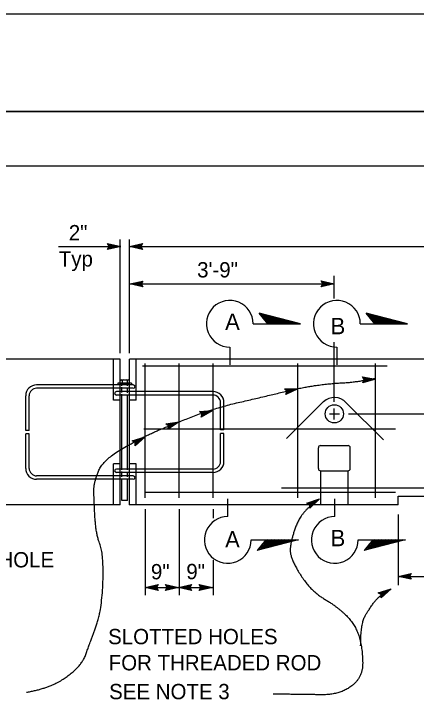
# Model space of a CAD drawing. Extents: x -894 to 866, y -476 to 714.
# Drawn here: x -672.2 to -488.2, y 395.4 to 713.6 of the extents above; entities that cross this region are included whole.
import ezdxf

# ---------------------------------------------------------------- set-up
doc = ezdxf.new("R2010")
doc.units = 0
for name, color, linetype in [('10 Sheet Format', 7, 'Continuous'), ('22 Misc Cnst Det', 7, 'Continuous'), ('56 Stage 3 Anno', 7, 'Continuous'), ('57 Undefined', 7, 'Continuous'), ('60 Nongeo Data', 7, 'Continuous')]:
    doc.layers.add(name, color=color, linetype=linetype)

msp = doc.modelspace()

# ---------------------------------------------------------------- linework, layer by layer
at = {"layer": '10 Sheet Format'}
for p, q in [((-863.46, 668.96), (836.55, 668.96)), ((-813.45, 643.96), (811.55, 643.96))]:
    msp.add_line(p, q, dxfattribs=at)
for points in [[(-894.04, 713.56), (865.96, 713.56), (865.96, -476.44), (-894.04, -476.44)], [(-863.46, -431.04), (836.55, -431.04), (836.55, 668.96), (-863.46, 668.96)]]:
    msp.add_lwpolyline(points, close=True, dxfattribs=at)
at = {"layer": '22 Misc Cnst Det'}
for p, q in [((-541.04, 571.77), (-559.94, 576.59)), ((-556.03, 571.77), (-559.94, 576.59)), ((-542.59, 571.77), (-559.53, 576.09)), ((-492.07, 571.77), (-510.97, 576.59)), ((-507.06, 571.77), (-510.97, 576.59)), ((-493.62, 571.77), (-510.56, 576.09)), ((-544.14, 571.77), (-559.13, 575.59)), ((-545.7, 571.77), (-558.72, 575.09)), ((-547.25, 571.77), (-558.32, 574.59)), ((-548.81, 571.77), (-557.91, 574.09)), ((-550.36, 571.77), (-557.51, 573.59)), ((-551.92, 571.77), (-557.11, 573.09)), ((-495.17, 571.77), (-510.16, 575.59)), ((-496.73, 571.77), (-509.75, 575.09)), ((-498.28, 571.77), (-509.35, 574.59)), ((-499.84, 571.77), (-508.94, 574.09)), ((-501.39, 571.77), (-508.54, 573.59)), ((-502.95, 571.77), (-508.13, 573.09)), ((-562.69, 571.77), (-541.04, 571.77)), ((-553.47, 571.77), (-556.7, 572.59)), ((-555.03, 571.77), (-556.3, 572.09)), ((-513.72, 571.77), (-492.07, 571.77)), ((-504.5, 571.77), (-507.73, 572.59)), ((-506.05, 571.77), (-507.32, 572.09)), ((-573.38, 561.08), (-573.38, 552.95)), ((-524.41, 561.08), (-524.41, 552.95)), ((-574.32, 483.52), (-574.32, 491.65)), ((-525.35, 483.52), (-525.35, 491.65)), ((-563.63, 472.83), (-541.98, 472.83)), ((-541.98, 472.83), (-560.88, 468.01)), ((-556.98, 472.83), (-560.88, 468.01)), ((-543.53, 472.83), (-560.47, 468.51)), ((-545.09, 472.83), (-560.07, 469.01)), ((-546.64, 472.83), (-559.67, 469.51)), ((-548.19, 472.83), (-559.26, 470.01)), ((-549.75, 472.83), (-558.86, 470.51)), ((-551.3, 472.83), (-558.45, 471.01)), ((-552.86, 472.83), (-558.05, 471.51)), ((-554.41, 472.83), (-557.64, 472.01)), ((-555.97, 472.83), (-557.24, 472.51)), ((-514.66, 472.83), (-493.01, 472.83)), ((-493.01, 472.83), (-511.91, 468.01)), ((-508, 472.83), (-511.91, 468.01)), ((-494.56, 472.83), (-511.5, 468.51)), ((-496.11, 472.83), (-511.1, 469.01)), ((-497.67, 472.83), (-510.69, 469.51)), ((-499.22, 472.83), (-510.29, 470.01)), ((-500.78, 472.83), (-509.88, 470.51)), ((-502.33, 472.83), (-509.48, 471.01)), ((-503.89, 472.83), (-509.08, 471.51)), ((-505.44, 472.83), (-508.67, 472.01)), ((-507, 472.83), (-508.27, 472.51))]:
    msp.add_line(p, q, dxfattribs=at)
for centre, start, end in [((-573.38, 571.77), 0, 270.0005), ((-524.4, 571.77), 0, 270.0005), ((-574.32, 472.83), 89.9995, 360), ((-525.35, 472.83), 89.9995, 360)]:
    msp.add_arc(centre, 10.69, start, end, dxfattribs=at)
at = {"layer": '56 Stage 3 Anno'}
for p, q in [((-628.48, 607.11), (-629.28, 608.45)), ((-629.28, 608.45), (-629.28, 608.45)), ((-629.28, 608.45), (-623.28, 607.11)), ((-629.06, 608.1), (-624.66, 607.12)), ((-628.82, 607.74), (-626.04, 607.12)), ((-623.51, 558.26), (-623.51, 610.31)), ((-619.35, 558.26), (-619.35, 610.31)), ((-619.34, 607.11), (-613.34, 608.44)), ((-617.95, 607.12), (-613.58, 608.09)), ((-616.58, 607.11), (-613.75, 607.74)), ((-613.34, 608.44), (-614.14, 607.11)), ((-613.34, 608.44), (-613.34, 608.44)), ((-651.82, 607.11), (-623.28, 607.11)), ((-623.28, 607.11), (-629.28, 605.78)), ((-629.28, 605.78), (-628.48, 607.11)), ((-629.28, 605.78), (-629.28, 605.78)), ((-624.67, 607.11), (-629.04, 606.14)), ((-626.04, 607.12), (-628.86, 606.49)), ((-628.65, 607.39), (-627.42, 607.12)), ((-627.42, 607.12), (-628.63, 606.85)), ((-623.28, 607.11), (-623.28, 607.11)), ((-619.34, 607.11), (-123.52, 607.11)), ((-613.34, 605.77), (-619.34, 607.11)), ((-619.34, 607.11), (-619.34, 607.11)), ((-613.56, 606.13), (-617.96, 607.11)), ((-613.79, 606.49), (-616.58, 607.11)), ((-615.2, 607.11), (-613.99, 607.38)), ((-613.97, 606.84), (-615.2, 607.11)), ((-614.14, 607.11), (-613.34, 605.77)), ((-613.34, 605.77), (-613.34, 605.77)), ((-525.6, 583.27), (-525.6, 593.69)), ((-619.12, 589.99), (-613.12, 591.32)), ((-619.12, 589.99), (-525.58, 589.99)), ((-613.12, 588.65), (-619.12, 589.99)), ((-619.12, 589.99), (-619.12, 589.99)), ((-613.33, 589.01), (-617.74, 589.99)), ((-617.73, 590), (-613.35, 590.96)), ((-616.35, 589.99), (-613.53, 590.62)), ((-613.57, 589.37), (-616.35, 589.99)), ((-614.97, 589.99), (-613.76, 590.26)), ((-613.74, 589.71), (-614.97, 589.99)), ((-613.12, 591.32), (-613.92, 589.99)), ((-613.92, 589.99), (-613.12, 588.65)), ((-613.12, 591.32), (-613.12, 591.32)), ((-613.12, 588.65), (-613.12, 588.65)), ((-530.78, 589.99), (-531.58, 591.33)), ((-531.58, 591.33), (-531.58, 591.33)), ((-531.58, 591.33), (-525.58, 589.99)), ((-525.58, 589.99), (-531.58, 588.66)), ((-531.58, 588.66), (-530.78, 589.99)), ((-531.58, 588.66), (-531.58, 588.66)), ((-531.36, 590.98), (-526.96, 589.99)), ((-526.97, 589.99), (-531.34, 589.02)), ((-528.34, 589.99), (-531.17, 589.37)), ((-531.13, 590.62), (-528.34, 589.99)), ((-530.95, 590.27), (-529.72, 589.99)), ((-529.72, 589.99), (-530.93, 589.73)), ((-525.58, 589.99), (-525.58, 589.99)), ((-525.6, 536.03), (-525.6, 563.36)), ((-511.88, 546.12), (-512.75, 547.42)), ((-512.75, 547.42), (-512.75, 547.42)), ((-512.75, 547.42), (-506.68, 546.41)), ((-506.68, 546.41), (-512.6, 544.75)), ((-512.6, 544.75), (-511.88, 546.12)), ((-512.6, 544.75), (-512.6, 544.75)), ((-512.51, 547.07), (-508.06, 546.33)), ((-508.07, 546.33), (-512.39, 545.12)), ((-512.26, 546.73), (-509.44, 546.26)), ((-509.44, 546.26), (-512.23, 545.48)), ((-512.06, 546.39), (-510.82, 546.18)), ((-510.82, 546.18), (-512.01, 545.85)), ((-506.68, 546.41), (-506.68, 546.41)), ((-547.32, 540.85), (-548.39, 541.98)), ((-548.39, 541.98), (-548.39, 541.98)), ((-548.39, 541.98), (-542.24, 541.98)), ((-548.1, 541.68), (-543.59, 541.68)), ((-542.24, 541.98), (-547.81, 539.38)), ((-547.8, 541.38), (-544.94, 541.38)), ((-543.6, 541.67), (-547.66, 539.78)), ((-544.94, 541.38), (-547.56, 540.16)), ((-547.55, 541.08), (-546.29, 541.08)), ((-546.29, 541.08), (-547.41, 540.56)), ((-542.24, 541.98), (-542.24, 541.98)), ((-547.81, 539.38), (-547.32, 540.85)), ((-547.81, 539.38), (-547.81, 539.38)), ((-587.24, 531.58), (-581.11, 532)), ((-586.09, 530.52), (-587.24, 531.58)), ((-587.24, 531.58), (-587.24, 531.58)), ((-586.93, 531.3), (-582.43, 531.61)), ((-581.11, 532), (-586.48, 529.02)), ((-582.44, 531.61), (-586.36, 529.43)), ((-581.11, 532), (-581.11, 532)), ((-586.61, 531.02), (-583.76, 531.22)), ((-586.48, 529.02), (-586.09, 530.52)), ((-586.48, 529.02), (-586.48, 529.02)), ((-586.34, 530.74), (-585.08, 530.83)), ((-583.76, 531.22), (-586.29, 529.82)), ((-585.08, 530.83), (-586.16, 530.23)), ((-519.09, 530.52), (-449.73, 530.52)), ((-602.65, 525.96), (-596.58, 526.92)), ((-601.41, 525.01), (-602.65, 525.96)), ((-602.65, 525.96), (-602.65, 525.96)), ((-602.32, 525.71), (-597.86, 526.41)), ((-601.97, 525.46), (-599.15, 525.9)), ((-601.68, 525.2), (-600.43, 525.4)), ((-596.58, 526.92), (-601.67, 523.48)), ((-601.67, 523.48), (-601.41, 525.01)), ((-597.87, 526.4), (-601.58, 523.9)), ((-599.15, 525.9), (-601.54, 524.28)), ((-600.43, 525.4), (-601.46, 524.7)), ((-596.58, 526.92), (-596.58, 526.92)), ((-601.67, 523.48), (-601.67, 523.48)), ((-618.01, 518.24), (-612.12, 520)), ((-617.64, 518.04), (-613.32, 519.33)), ((-617.26, 517.84), (-614.53, 518.65)), ((-612.12, 520), (-616.7, 515.91)), ((-614.53, 518.65), (-616.69, 516.73)), ((-613.33, 519.32), (-616.67, 516.34)), ((-612.12, 520), (-612.12, 520)), ((-616.65, 517.46), (-618.01, 518.24)), ((-618.01, 518.24), (-618.01, 518.24)), ((-616.94, 517.62), (-615.73, 517.98)), ((-616.7, 515.91), (-616.65, 517.46)), ((-616.7, 515.91), (-616.7, 515.91)), ((-615.73, 517.98), (-616.66, 517.16)), ((-538.21, 489.68), (-532.4, 491.69)), ((-537.84, 489.49), (-533.57, 490.96)), ((-537.45, 489.31), (-534.75, 490.24)), ((-534.75, 490.24), (-536.83, 488.22)), ((-532.4, 491.69), (-536.81, 487.41)), ((-533.58, 490.95), (-536.79, 487.83)), ((-532.4, 491.69), (-532.4, 491.69)), ((-612.1, 486.96), (-612.1, 447.61)), ((-596.6, 486.96), (-596.6, 447.61)), ((-581.06, 486.96), (-581.06, 482.78)), ((-536.82, 488.96), (-538.21, 489.68)), ((-538.21, 489.68), (-538.21, 489.68)), ((-537.12, 489.1), (-535.93, 489.51)), ((-536.81, 487.41), (-536.82, 488.96)), ((-535.93, 489.51), (-536.81, 488.65)), ((-536.81, 487.41), (-536.81, 487.41)), ((-496.43, 484.49), (-496.43, 452.18)), ((-581.06, 463.57), (-581.06, 447.61)), ((-496.43, 456.14), (-490.43, 457.47)), ((-496.43, 456.14), (-446.43, 456.14)), ((-490.43, 454.8), (-496.43, 456.14)), ((-496.43, 456.14), (-496.43, 456.14)), ((-490.65, 455.16), (-495.05, 456.14)), ((-495.04, 456.14), (-490.67, 457.11)), ((-493.67, 456.14), (-490.84, 456.76)), ((-490.88, 455.52), (-493.67, 456.14)), ((-492.29, 456.14), (-491.08, 456.4)), ((-491.06, 455.86), (-492.29, 456.14)), ((-490.43, 457.47), (-491.23, 456.14)), ((-491.23, 456.14), (-490.43, 454.8)), ((-490.43, 457.47), (-490.43, 457.47)), ((-612.17, 451.06), (-606.17, 452.39)), ((-610.78, 451.07), (-606.41, 452.03)), ((-606.17, 452.39), (-606.97, 451.06)), ((-606.17, 452.39), (-606.17, 452.39)), ((-602.09, 451.06), (-602.89, 452.4)), ((-602.89, 452.4), (-602.89, 452.4)), ((-602.89, 452.4), (-596.89, 451.06)), ((-602.67, 452.05), (-598.27, 451.06)), ((-596.89, 451.06), (-590.89, 452.39)), ((-595.5, 451.07), (-591.12, 452.03)), ((-590.89, 452.39), (-591.69, 451.06)), ((-590.89, 452.39), (-590.89, 452.39)), ((-586.58, 451.06), (-587.38, 452.4)), ((-587.38, 452.4), (-587.38, 452.4)), ((-587.38, 452.4), (-581.38, 451.06)), ((-587.16, 452.05), (-582.76, 451.06)), ((-490.43, 454.8), (-490.43, 454.8)), ((-606.17, 449.72), (-612.17, 451.06)), ((-612.17, 451.06), (-612.17, 451.06)), ((-612.1, 451.06), (-596.89, 451.06)), ((-606.39, 450.08), (-610.79, 451.06)), ((-609.41, 451.06), (-606.58, 451.69)), ((-606.62, 450.44), (-609.41, 451.06)), ((-608.03, 451.06), (-606.82, 451.33)), ((-606.8, 450.79), (-608.03, 451.06)), ((-606.97, 451.06), (-606.17, 449.72)), ((-606.17, 449.72), (-606.17, 449.72)), ((-596.89, 451.06), (-602.89, 449.73)), ((-602.89, 449.73), (-602.09, 451.06)), ((-602.89, 449.73), (-602.89, 449.73)), ((-598.28, 451.06), (-602.65, 450.09)), ((-599.65, 451.06), (-602.48, 450.44)), ((-602.44, 451.69), (-599.65, 451.06)), ((-602.26, 451.34), (-601.03, 451.07)), ((-601.03, 451.07), (-602.24, 450.8)), ((-596.89, 451.06), (-581.06, 451.06)), ((-596.89, 451.06), (-596.89, 451.06)), ((-590.89, 449.72), (-596.89, 451.06)), ((-596.89, 451.06), (-596.89, 451.06)), ((-591.11, 450.08), (-595.51, 451.06)), ((-594.13, 451.06), (-591.3, 451.69)), ((-591.34, 450.44), (-594.13, 451.06)), ((-592.75, 451.06), (-591.54, 451.33)), ((-591.52, 450.79), (-592.75, 451.06)), ((-591.69, 451.06), (-590.89, 449.72)), ((-590.89, 449.72), (-590.89, 449.72)), ((-581.38, 451.06), (-587.38, 449.73)), ((-587.38, 449.73), (-586.58, 451.06)), ((-587.38, 449.73), (-587.38, 449.73)), ((-582.77, 451.06), (-587.14, 450.09)), ((-584.14, 451.06), (-586.96, 450.44)), ((-586.92, 451.69), (-584.14, 451.06)), ((-586.75, 451.34), (-585.52, 451.07)), ((-585.52, 451.07), (-586.73, 450.8)), ((-581.38, 451.06), (-581.38, 451.06)), ((-505.52, 448.66), (-499.62, 450.4)), ((-504.17, 447.88), (-505.52, 448.66)), ((-505.52, 448.66), (-505.52, 448.66)), ((-505.16, 448.46), (-500.83, 449.73)), ((-504.78, 448.26), (-502.04, 449.06)), ((-499.62, 450.4), (-504.22, 446.33)), ((-502.04, 449.06), (-504.2, 447.15)), ((-500.84, 449.73), (-504.19, 446.76)), ((-499.62, 450.4), (-499.62, 450.4)), ((-504.46, 448.04), (-503.25, 448.39)), ((-504.22, 446.33), (-504.17, 447.88)), ((-504.22, 446.33), (-504.22, 446.33)), ((-503.25, 448.39), (-504.17, 447.57))]:
    msp.add_line(p, q, dxfattribs=at)
for points in [[(-666.45, 403.1), (-655.4, 404.94), (-641.12, 415.08), (-637.43, 425.67), (-631.91, 440.41), (-630.99, 466.2), (-634.67, 475.42), (-635.59, 492.46), (-635.59, 498.91), (-631.45, 509.5), (-613.02, 520.1), (-598.74, 526.08), (-579.4, 533.45), (-559.13, 538.06), (-540.25, 542.66), (-526.89, 544.51), (-515.84, 544.97), (-507.08, 546.81)], [(-532.88, 491.08), (-540.71, 486.01), (-545.77, 471.73), (-545.77, 464.36), (-536.56, 449.62), (-524.13, 442.25), (-515.84, 433.96), (-512.61, 422.91), (-512.61, 409.55), (-523.67, 401.72), (-540.71, 402.18), (-553.6, 402.18)], [(-513.53, 424.29), (-513.53, 434.88), (-508.93, 442.25), (-505.7, 446.4), (-502.94, 448.24), (-500.18, 450.08)]]:
    msp.add_open_spline(points, degree=2, dxfattribs=at)
at = {"layer": '60 Nongeo Data'}
for p, q in [((-623.51, 555.52), (-743.28, 555.52)), ((-626.64, 536.77), (-626.64, 555.52)), ((-623.51, 488.86), (-623.51, 555.52)), ((-619.35, 488.86), (-619.35, 555.52)), ((-456.23, 555.52), (-619.35, 555.52)), ((-616.22, 536.77), (-616.22, 555.52)), ((-613.4, 552.52), (-501.38, 552.52)), ((-612.1, 492.05), (-612.1, 553.5)), ((-596.6, 492.05), (-596.6, 553.5)), ((-581.06, 492.05), (-581.06, 553.5)), ((-542.25, 492.05), (-542.25, 553.5)), ((-506.68, 492.05), (-506.68, 553.5)), ((-623.51, 544.58), (-624.55, 544.58)), ((-624.55, 544.58), (-624.55, 543.8)), ((-623.53, 544.59), (-623.53, 545.68)), ((-623.53, 544.59), (-619.3, 544.59)), ((-619.35, 544.58), (-623.51, 544.58)), ((-623.09, 546.1), (-619.75, 546.1)), ((-622.63, 545.65), (-622.63, 544.59)), ((-620.21, 544.59), (-620.21, 545.72)), ((-618.3, 544.58), (-619.35, 544.58)), ((-619.3, 544.59), (-619.3, 545.66)), ((-618.3, 544.58), (-618.3, 543.8)), ((-623.52, 543.8), (-661.76, 543.8)), ((-623.55, 542.24), (-661.76, 542.24)), ((-619.35, 542.24), (-623.55, 542.24)), ((-619.32, 543.8), (-623.52, 543.8)), ((-622.73, 543.31), (-622.73, 543.8)), ((-622.73, 542.29), (-622.73, 542.7)), ((-622.73, 540.68), (-622.73, 542.26)), ((-620.13, 543.29), (-620.13, 543.8)), ((-620.13, 542.23), (-620.13, 542.63)), ((-620.13, 540.67), (-620.13, 542.23)), ((-617.54, 542.24), (-619.35, 542.24)), ((-617.54, 543.8), (-619.32, 543.8)), ((-666.75, 522.92), (-666.75, 538.8)), ((-665.2, 522.92), (-665.2, 538.8)), ((-623.49, 540.68), (-625.31, 540.68)), ((-623.51, 539.12), (-625.31, 539.12)), ((-619.33, 539.12), (-623.49, 539.12)), ((-619.33, 540.68), (-623.47, 540.68)), ((-622.73, 540.27), (-622.73, 540.68)), ((-622.73, 539.15), (-622.73, 539.48)), ((-622.73, 505.27), (-622.73, 539.06)), ((-620.13, 540.2), (-620.13, 540.68)), ((-620.13, 539.09), (-620.13, 539.42)), ((-620.13, 505.28), (-620.13, 539.09)), ((-581.1, 539.12), (-619.33, 539.12)), ((-581.1, 540.68), (-619.31, 540.68)), ((-623.51, 536.77), (-626.64, 536.77)), ((-616.22, 536.77), (-619.35, 536.77)), ((-577.66, 523.27), (-577.66, 535.68)), ((-576.1, 523.27), (-576.1, 535.68)), ((-530.55, 536.1), (-547.43, 519.22)), ((-520.17, 535.64), (-503.11, 518.58)), ((-525.6, 527.97), (-525.6, 532.96)), ((-527.81, 530.52), (-523.28, 530.52)), ((-665.2, 522.92), (-666.75, 522.92)), ((-612.75, 523.74), (-497.62, 523.74)), ((-576.1, 523.27), (-577.66, 523.27)), ((-665.2, 521.37), (-666.76, 521.37)), ((-666.76, 505.58), (-666.76, 521.37)), ((-665.2, 505.58), (-665.2, 521.37)), ((-576.1, 521.53), (-577.66, 521.53)), ((-577.66, 508.7), (-577.66, 521.53)), ((-576.1, 508.7), (-576.1, 521.53)), ((-531.89, 515.99), (-519.3, 515.99)), ((-532.89, 505.48), (-532.89, 514.99)), ((-518.3, 505.48), (-518.3, 514.99)), ((-626.64, 488.86), (-626.64, 507.61)), ((-623.51, 507.61), (-626.64, 507.61)), ((-616.22, 507.61), (-619.35, 507.61)), ((-616.22, 488.86), (-616.22, 507.61)), ((-623.5, 505.26), (-625.31, 505.26)), ((-623.52, 503.7), (-625.31, 503.7)), ((-619.34, 503.7), (-623.5, 503.7)), ((-619.32, 505.26), (-623.47, 505.26)), ((-622.73, 504.9), (-622.73, 505.26)), ((-622.73, 503.7), (-622.73, 504.08)), ((-622.73, 502.14), (-622.73, 503.7)), ((-620.13, 504.88), (-620.13, 505.28)), ((-620.13, 503.7), (-620.13, 504.02)), ((-620.13, 502.15), (-620.13, 503.7)), ((-581.1, 503.7), (-619.34, 503.7)), ((-581.1, 505.26), (-619.32, 505.26)), ((-531.89, 504.48), (-519.3, 504.48)), ((-531.85, 504.48), (-531.85, 488.86)), ((-519.35, 504.48), (-519.35, 488.86)), ((-623.51, 502.14), (-661.76, 502.14)), ((-623.55, 500.58), (-661.76, 500.58)), ((-622.72, 502.14), (-623.51, 502.14)), ((-619.36, 500.58), (-623.51, 500.58)), ((-622.73, 501.75), (-622.73, 502.14)), ((-622.73, 500.59), (-622.73, 500.94)), ((-622.73, 490.83), (-622.73, 500.59)), ((-619.34, 502.14), (-622.72, 502.14)), ((-620.13, 501.76), (-620.13, 502.15)), ((-620.13, 500.57), (-620.13, 500.94)), ((-620.13, 490.83), (-620.13, 500.57)), ((-617.54, 502.14), (-619.34, 502.14)), ((-617.54, 500.58), (-619.34, 500.58)), ((-549.71, 496.59), (-394.19, 496.59)), ((-612.1, 494.64), (-497.61, 494.64)), ((-620.13, 490.83), (-622.73, 490.83)), ((-496.43, 492.86), (-446.43, 492.86)), ((-496.43, 488.86), (-496.43, 492.86)), ((-623.51, 488.86), (-782.63, 488.86)), ((-496.43, 488.86), (-619.38, 488.86))]:
    msp.add_line(p, q, dxfattribs=at)
msp.add_circle((-525.6, 530.52), 4.17, dxfattribs=at)
for centre, radius, start, end in [((-623.08, 545.65), 0.454, 4.8048, 176.3828), ((-622.17, 545.65), 0.454, 92.9268, 180.3985), ((-620.67, 545.65), 0.454, 0.4996, 88.1024), ((-619.75, 545.65), 0.454, 0.7224, 171.7875), ((-661.76, 538.8), 5, 90, 180), ((-661.76, 538.8), 3.44, 90, 180), ((-617.54, 543.02), 0.781, 270, 90), ((-625.31, 539.9), 0.781, 90, 270), ((-581.1, 535.68), 5, 0, 90), ((-581.1, 535.68), 3.44, 0, 90), ((-525.6, 530.52), 7.46, 43.337, 131.628), ((-531.89, 514.99), 1, 90, 180), ((-519.3, 514.99), 1, 0, 90), ((-581.1, 508.7), 5, 270, 0), ((-581.1, 508.7), 3.44, 270, 0), ((-661.76, 505.58), 5, 180, 270), ((-661.76, 505.58), 3.44, 180, 270), ((-625.31, 504.48), 0.781, 90, 270), ((-531.89, 505.48), 1, 180, 270), ((-519.3, 505.48), 1, 270, 0), ((-617.54, 501.36), 0.781, 270, 90)]:
    msp.add_arc(centre, radius, start, end, dxfattribs=at)

# ---------------------------------------------------------------- texts
at = {"layer": '56 Stage 3 Anno'}
for s, p in [('A', (-575.53, 568.93)), ('B', (-527.26, 566.95)), ('B', (-527.26, 469.93)), ('A', (-575.53, 469.36))]:
    msp.add_text(s, height=7.5, dxfattribs=at).set_placement(p)
at = {"layer": '57 Undefined'}
for s, p in [('2"', (-647.06, 609.94)), ('Typ', (-651.63, 597.94)), ('3\'-9"', (-588.34, 592.96)), ('LIFTING HOLE', (-717.74, 460.25)), ('9"', (-609.48, 454.79)), ('9"', (-593.29, 454.85)), ('SLOTTED HOLES', (-629.07, 425.09)), ('FOR THREADED ROD', (-628.8, 413.13)), ('SEE NOTE 3', (-628.61, 399.92))]:
    msp.add_text(s, height=7, dxfattribs=at).set_placement(p)

doc.saveas('drawing.dxf')
